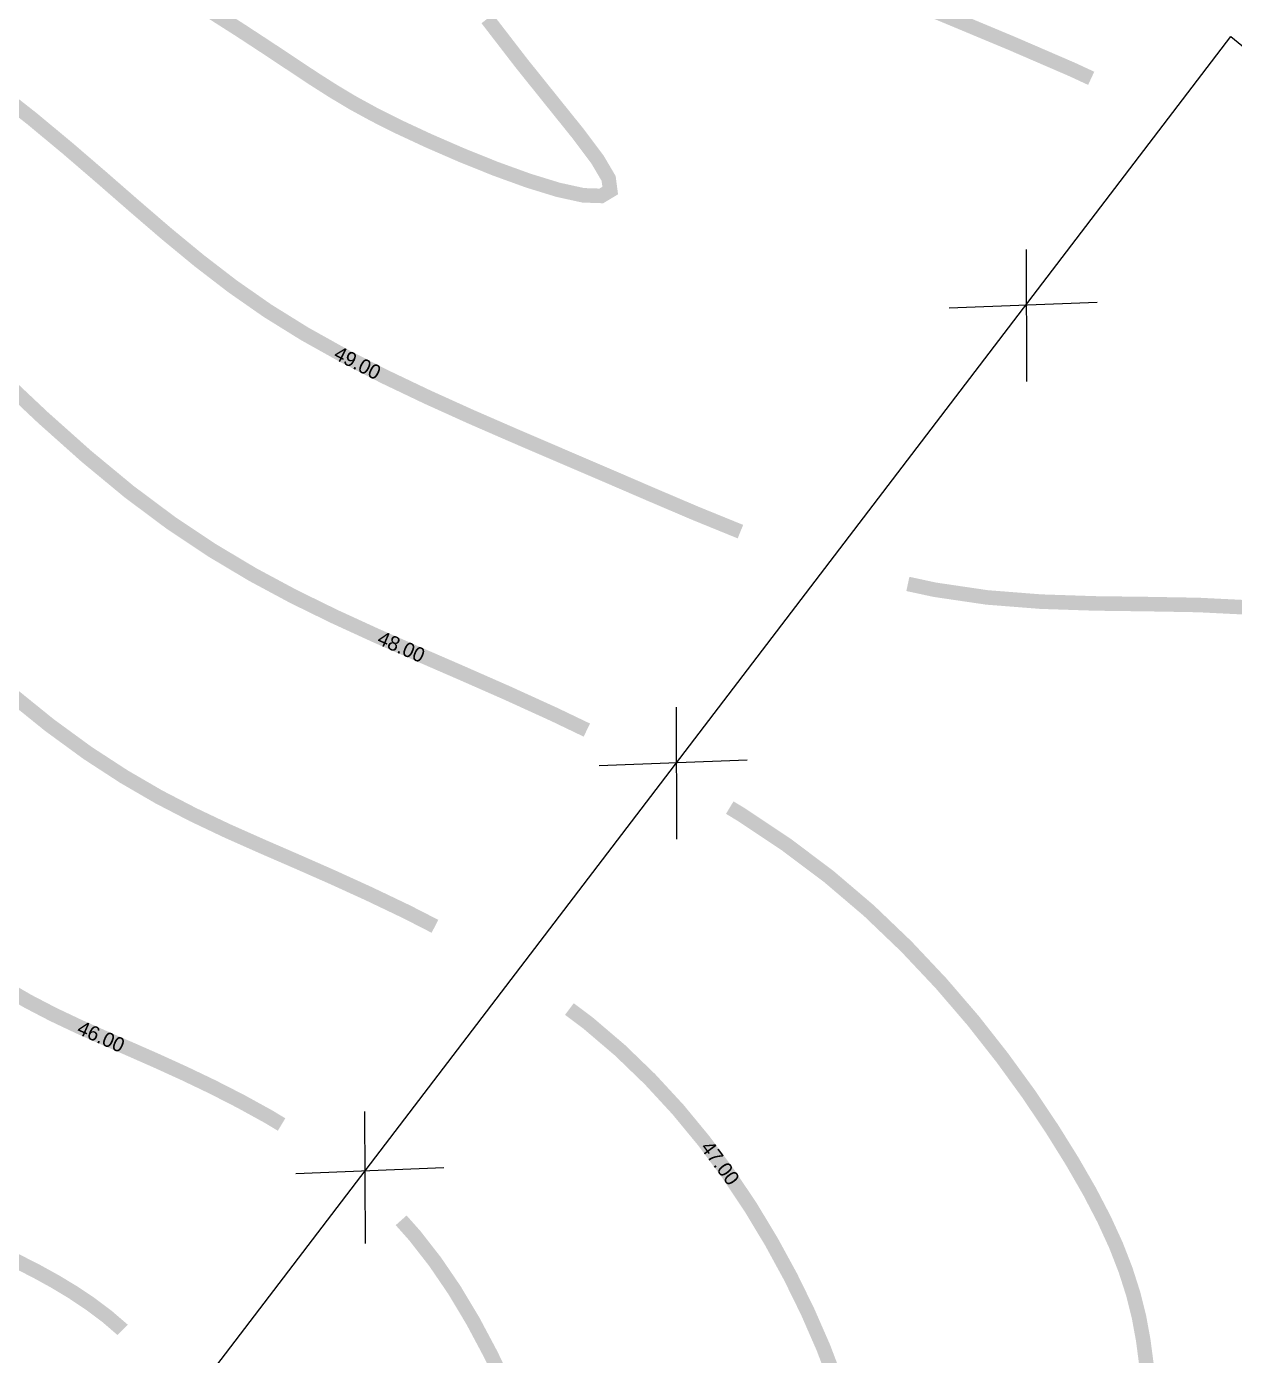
# Model space of a CAD drawing. Header units: metres. Extents: x 64 to 796628, y 142 to 671743.
# Drawn here: x 143.05 to 167.95, y 234.87 to 262.27 of the extents above; entities that cross this region are included whole.
import ezdxf
from ezdxf.enums import TextEntityAlignment as Align

# ---------------------------------------------------------------- set-up
doc = ezdxf.new("R2010")
doc.units = ezdxf.units.M
doc.header["$LTSCALE"] = 2
doc.layers.add('Cotation Courbes de niveau', color=246, linetype='Continuous')
doc.layers.add('COURBE PRINCIPALE', color=246, linetype='Continuous')
doc.layers.add('SYMBOL_CLOTURE', color=7, linetype='Continuous', lineweight=25)

# ---------------------------------------------------------------- blocks, each defined once
blk = doc.blocks.new('A$C2BBB404F')
at = {"layer": 'SYMBOL_CLOTURE'}
for p, q in [((1.603, 0, -7.836), (1.591, 2.724, -7.836)), ((0, 1.519, -7.836), (3.048, 1.639, -7.836))]:
    blk.add_line(p, q, dxfattribs=at)

msp = doc.modelspace()

# ---------------------------------------------------------------- linework, layer by layer
at = {"layer": 'COURBE PRINCIPALE', "const_width": 0.3, "flags": 128}
for points, elevation in [([(155.25, 266.124), (155.969, 265.545), (156.764, 264.997), (157.648, 264.471), (158.629, 263.96), (159.714, 263.457), (160.882, 262.955), (162.105, 262.446), (163.356, 261.924), (164.608, 261.383), (164.998, 261.202)], 49), ([(155.25, 266.124), (155.969, 265.545), (156.764, 264.997), (157.648, 264.471), (158.629, 263.96), (159.714, 263.457), (160.882, 262.955), (162.105, 262.446), (163.356, 261.924), (164.608, 261.383), (164.998, 261.202)], 49), ([(155.25, 266.124), (155.969, 265.545), (156.764, 264.997), (157.648, 264.471), (158.629, 263.96), (159.714, 263.457), (160.882, 262.955), (162.105, 262.446), (163.356, 261.924), (164.608, 261.383), (164.998, 261.202)], 49), ([(155.25, 266.124), (155.969, 265.545), (156.764, 264.997), (157.648, 264.471), (158.629, 263.96), (159.714, 263.457), (160.882, 262.955), (162.105, 262.446), (163.356, 261.924), (164.608, 261.383), (164.998, 261.202)], 49), ([(155.25, 266.124), (155.969, 265.545), (156.764, 264.997), (157.648, 264.471), (158.629, 263.96), (159.714, 263.457), (160.882, 262.955), (162.105, 262.446), (163.356, 261.924), (164.608, 261.383), (164.998, 261.202)], 49), ([(146.7, 262.676), (147.441, 262.204), (148.044, 261.809), (148.544, 261.477), (148.977, 261.19), (149.378, 260.935), (149.781, 260.694), (150.222, 260.453), (150.735, 260.196), (151.343, 259.913), (152.017, 259.62), (152.715, 259.339), (153.394, 259.093), (154.012, 258.903), (154.528, 258.79), (154.899, 258.778), (155.083, 258.888), (155.05, 259.138), (154.82, 259.529), (154.424, 260.057), (153.892, 260.718), (153.256, 261.51), (152.548, 262.429)], 50), ([(146.7, 262.676), (147.441, 262.204), (148.044, 261.809), (148.544, 261.477), (148.977, 261.19), (149.378, 260.935), (149.781, 260.694), (150.222, 260.453), (150.735, 260.196), (151.343, 259.913), (152.017, 259.62), (152.715, 259.339), (153.394, 259.093), (154.012, 258.903), (154.528, 258.79), (154.899, 258.778), (155.083, 258.888), (155.05, 259.138), (154.82, 259.529), (154.424, 260.057), (153.892, 260.718), (153.256, 261.51), (152.548, 262.429)], 50), ([(146.7, 262.676), (147.441, 262.204), (148.044, 261.809), (148.544, 261.477), (148.977, 261.19), (149.378, 260.935), (149.781, 260.694), (150.222, 260.453), (150.735, 260.196), (151.343, 259.913), (152.017, 259.62), (152.715, 259.339), (153.394, 259.093), (154.012, 258.903), (154.528, 258.79), (154.899, 258.778), (155.083, 258.888), (155.05, 259.138), (154.82, 259.529), (154.424, 260.057), (153.892, 260.718), (153.256, 261.51), (152.548, 262.429)], 50), ([(146.7, 262.676), (147.441, 262.204), (148.044, 261.809), (148.544, 261.477), (148.977, 261.19), (149.378, 260.935), (149.781, 260.694), (150.222, 260.453), (150.735, 260.196), (151.343, 259.913), (152.017, 259.62), (152.715, 259.339), (153.394, 259.093), (154.012, 258.903), (154.528, 258.79), (154.899, 258.778), (155.083, 258.888), (155.05, 259.138), (154.82, 259.529), (154.424, 260.057), (153.892, 260.718), (153.256, 261.51), (152.548, 262.429)], 50), ([(146.7, 262.676), (147.441, 262.204), (148.044, 261.809), (148.544, 261.477), (148.977, 261.19), (149.378, 260.935), (149.781, 260.694), (150.222, 260.453), (150.735, 260.196), (151.343, 259.913), (152.017, 259.62), (152.715, 259.339), (153.394, 259.093), (154.012, 258.903), (154.528, 258.79), (154.899, 258.778), (155.083, 258.888), (155.05, 259.138), (154.82, 259.529), (154.424, 260.057), (153.892, 260.718), (153.256, 261.51), (152.548, 262.429)], 50), ([(157.767, 251.857), (156.846, 252.232), (155.91, 252.631), (154.978, 253.033), (154.047, 253.432), (153.122, 253.829), (152.208, 254.227), (151.311, 254.633), (150.437, 255.05), (149.594, 255.482), (148.785, 255.934), (148.019, 256.41), (147.297, 256.914), (146.608, 257.444), (145.937, 257.997), (145.271, 258.57), (144.594, 259.16), (143.891, 259.765), (143.149, 260.381), (142.352, 261.006)], 49), ([(157.767, 251.857), (156.846, 252.232), (155.91, 252.631), (154.978, 253.033), (154.047, 253.432), (153.122, 253.829), (152.208, 254.227), (151.311, 254.633), (150.437, 255.05), (149.594, 255.482), (148.785, 255.934), (148.019, 256.41), (147.297, 256.914), (146.608, 257.444), (145.937, 257.997), (145.271, 258.57), (144.594, 259.16), (143.891, 259.765), (143.149, 260.381), (142.352, 261.006)], 49), ([(157.767, 251.857), (156.846, 252.232), (155.91, 252.631), (154.978, 253.033), (154.047, 253.432), (153.122, 253.829), (152.208, 254.227), (151.311, 254.633), (150.437, 255.05), (149.594, 255.482), (148.785, 255.934), (148.019, 256.41), (147.297, 256.914), (146.608, 257.444), (145.937, 257.997), (145.271, 258.57), (144.594, 259.16), (143.891, 259.765), (143.149, 260.381), (142.352, 261.006)], 49), ([(157.767, 251.857), (156.846, 252.232), (155.91, 252.631), (154.978, 253.033), (154.047, 253.432), (153.122, 253.829), (152.208, 254.227), (151.311, 254.633), (150.437, 255.05), (149.594, 255.482), (148.785, 255.934), (148.019, 256.41), (147.297, 256.914), (146.608, 257.444), (145.937, 257.997), (145.271, 258.57), (144.594, 259.16), (143.891, 259.765), (143.149, 260.381), (142.352, 261.006)], 49), ([(157.767, 251.857), (156.846, 252.232), (155.91, 252.631), (154.978, 253.033), (154.047, 253.432), (153.122, 253.829), (152.208, 254.227), (151.311, 254.633), (150.437, 255.05), (149.594, 255.482), (148.785, 255.934), (148.019, 256.41), (147.297, 256.914), (146.608, 257.444), (145.937, 257.997), (145.271, 258.57), (144.594, 259.16), (143.891, 259.765), (143.149, 260.381), (142.352, 261.006)], 49), ([(154.601, 247.766), (153.923, 248.091), (152.962, 248.529), (152.026, 248.941), (151.123, 249.333), (150.248, 249.717), (149.394, 250.109), (148.553, 250.521), (147.717, 250.97), (146.88, 251.469), (146.032, 252.034), (145.168, 252.679), (144.283, 253.411), (143.384, 254.213), (142.484, 255.061)], 48), ([(154.601, 247.766), (153.923, 248.091), (152.962, 248.529), (152.026, 248.941), (151.123, 249.333), (150.248, 249.717), (149.394, 250.109), (148.553, 250.521), (147.717, 250.97), (146.88, 251.469), (146.032, 252.034), (145.168, 252.679), (144.283, 253.411), (143.384, 254.213), (142.484, 255.061)], 48), ([(154.601, 247.766), (153.923, 248.091), (152.962, 248.529), (152.026, 248.941), (151.123, 249.333), (150.248, 249.717), (149.394, 250.109), (148.553, 250.521), (147.717, 250.97), (146.88, 251.469), (146.032, 252.034), (145.168, 252.679), (144.283, 253.411), (143.384, 254.213), (142.484, 255.061)], 48), ([(154.601, 247.766), (153.923, 248.091), (152.962, 248.529), (152.026, 248.941), (151.123, 249.333), (150.248, 249.717), (149.394, 250.109), (148.553, 250.521), (147.717, 250.97), (146.88, 251.469), (146.032, 252.034), (145.168, 252.679), (144.283, 253.411), (143.384, 254.213), (142.484, 255.061)], 48), ([(154.601, 247.766), (153.923, 248.091), (152.962, 248.529), (152.026, 248.941), (151.123, 249.333), (150.248, 249.717), (149.394, 250.109), (148.553, 250.521), (147.717, 250.97), (146.88, 251.469), (146.032, 252.034), (145.168, 252.679), (144.283, 253.411), (143.384, 254.213), (142.484, 255.061)], 48), ([(151.47, 243.721), (150.892, 244.017), (150.116, 244.388), (149.351, 244.737), (148.606, 245.065), (147.885, 245.378), (147.182, 245.691), (146.485, 246.022), (145.781, 246.387), (145.06, 246.806), (144.31, 247.294), (143.52, 247.871), (142.677, 248.553), (141.777, 249.35), (140.839, 250.236), (139.887, 251.178), (139.417, 251.66)], 47), ([(151.47, 243.721), (150.892, 244.017), (150.116, 244.388), (149.351, 244.737), (148.606, 245.065), (147.885, 245.378), (147.182, 245.691), (146.485, 246.022), (145.781, 246.387), (145.06, 246.806), (144.31, 247.294), (143.52, 247.871), (142.677, 248.553), (141.777, 249.35), (140.839, 250.236), (139.887, 251.178), (139.417, 251.66)], 47), ([(151.47, 243.721), (150.892, 244.017), (150.116, 244.388), (149.351, 244.737), (148.606, 245.065), (147.885, 245.378), (147.182, 245.691), (146.485, 246.022), (145.781, 246.387), (145.06, 246.806), (144.31, 247.294), (143.52, 247.871), (142.677, 248.553), (141.777, 249.35), (140.839, 250.236), (139.887, 251.178), (139.417, 251.66)], 47), ([(151.47, 243.721), (150.892, 244.017), (150.116, 244.388), (149.351, 244.737), (148.606, 245.065), (147.885, 245.378), (147.182, 245.691), (146.485, 246.022), (145.781, 246.387), (145.06, 246.806), (144.31, 247.294), (143.52, 247.871), (142.677, 248.553), (141.777, 249.35), (140.839, 250.236), (139.887, 251.178), (139.417, 251.66)], 47), ([(151.47, 243.721), (150.892, 244.017), (150.116, 244.388), (149.351, 244.737), (148.606, 245.065), (147.885, 245.378), (147.182, 245.691), (146.485, 246.022), (145.781, 246.387), (145.06, 246.806), (144.31, 247.294), (143.52, 247.871), (142.677, 248.553), (141.777, 249.35), (140.839, 250.236), (139.887, 251.178), (139.417, 251.66)], 47), ([(168.153, 250.298), (167.205, 250.345), (166.168, 250.363), (165.075, 250.377), (163.958, 250.414), (162.849, 250.501), (161.776, 250.659), (161.219, 250.779)], 49), ([(168.153, 250.298), (167.205, 250.345), (166.168, 250.363), (165.075, 250.377), (163.958, 250.414), (162.849, 250.501), (161.776, 250.659), (161.219, 250.779)], 49), ([(168.153, 250.298), (167.205, 250.345), (166.168, 250.363), (165.075, 250.377), (163.958, 250.414), (162.849, 250.501), (161.776, 250.659), (161.219, 250.779)], 49), ([(168.153, 250.298), (167.205, 250.345), (166.168, 250.363), (165.075, 250.377), (163.958, 250.414), (162.849, 250.501), (161.776, 250.659), (161.219, 250.779)], 49), ([(168.153, 250.298), (167.205, 250.345), (166.168, 250.363), (165.075, 250.377), (163.958, 250.414), (162.849, 250.501), (161.776, 250.659), (161.219, 250.779)], 49), ([(166.135, 234.7), (166.071, 235.189), (165.983, 235.668), (165.863, 236.147), (165.707, 236.636), (165.51, 237.143), (165.265, 237.678), (164.967, 238.251), (164.61, 238.871), (164.191, 239.544), (163.71, 240.262), (163.167, 241.009), (162.565, 241.775), (161.904, 242.544), (161.187, 243.305), (160.415, 244.044), (159.588, 244.748), (158.711, 245.407), (157.792, 246.02), (157.547, 246.168)], 48), ([(166.135, 234.7), (166.071, 235.189), (165.983, 235.668), (165.863, 236.147), (165.707, 236.636), (165.51, 237.143), (165.265, 237.678), (164.967, 238.251), (164.61, 238.871), (164.191, 239.544), (163.71, 240.262), (163.167, 241.009), (162.565, 241.775), (161.904, 242.544), (161.187, 243.305), (160.415, 244.044), (159.588, 244.748), (158.711, 245.407), (157.792, 246.02), (157.547, 246.168)], 48), ([(166.135, 234.7), (166.071, 235.189), (165.983, 235.668), (165.863, 236.147), (165.707, 236.636), (165.51, 237.143), (165.265, 237.678), (164.967, 238.251), (164.61, 238.871), (164.191, 239.544), (163.71, 240.262), (163.167, 241.009), (162.565, 241.775), (161.904, 242.544), (161.187, 243.305), (160.415, 244.044), (159.588, 244.748), (158.711, 245.407), (157.792, 246.02), (157.547, 246.168)], 48), ([(166.135, 234.7), (166.071, 235.189), (165.983, 235.668), (165.863, 236.147), (165.707, 236.636), (165.51, 237.143), (165.265, 237.678), (164.967, 238.251), (164.61, 238.871), (164.191, 239.544), (163.71, 240.262), (163.167, 241.009), (162.565, 241.775), (161.904, 242.544), (161.187, 243.305), (160.415, 244.044), (159.588, 244.748), (158.711, 245.407), (157.792, 246.02), (157.547, 246.168)], 48), ([(166.135, 234.7), (166.071, 235.189), (165.983, 235.668), (165.863, 236.147), (165.707, 236.636), (165.51, 237.143), (165.265, 237.678), (164.967, 238.251), (164.61, 238.871), (164.191, 239.544), (163.71, 240.262), (163.167, 241.009), (162.565, 241.775), (161.904, 242.544), (161.187, 243.305), (160.415, 244.044), (159.588, 244.748), (158.711, 245.407), (157.792, 246.02), (157.547, 246.168)], 48), ([(148.308, 239.635), (148.039, 239.797), (147.465, 240.113), (146.886, 240.409), (146.309, 240.685), (145.739, 240.945), (145.185, 241.189), (144.649, 241.422), (144.126, 241.655), (143.606, 241.901), (143.083, 242.173), (142.546, 242.484), (141.988, 242.848), (141.4, 243.277), (140.773, 243.785), (140.103, 244.378), (139.402, 245.041), (138.686, 245.752)], 46), ([(148.308, 239.635), (148.039, 239.797), (147.465, 240.113), (146.886, 240.409), (146.309, 240.685), (145.739, 240.945), (145.185, 241.189), (144.649, 241.422), (144.126, 241.655), (143.606, 241.901), (143.083, 242.173), (142.546, 242.484), (141.988, 242.848), (141.4, 243.277), (140.773, 243.785), (140.103, 244.378), (139.402, 245.041), (138.686, 245.752)], 46), ([(148.308, 239.635), (148.039, 239.797), (147.465, 240.113), (146.886, 240.409), (146.309, 240.685), (145.739, 240.945), (145.185, 241.189), (144.649, 241.422), (144.126, 241.655), (143.606, 241.901), (143.083, 242.173), (142.546, 242.484), (141.988, 242.848), (141.4, 243.277), (140.773, 243.785), (140.103, 244.378), (139.402, 245.041), (138.686, 245.752)], 46), ([(148.308, 239.635), (148.039, 239.797), (147.465, 240.113), (146.886, 240.409), (146.309, 240.685), (145.739, 240.945), (145.185, 241.189), (144.649, 241.422), (144.126, 241.655), (143.606, 241.901), (143.083, 242.173), (142.546, 242.484), (141.988, 242.848), (141.4, 243.277), (140.773, 243.785), (140.103, 244.378), (139.402, 245.041), (138.686, 245.752)], 46), ([(148.308, 239.635), (148.039, 239.797), (147.465, 240.113), (146.886, 240.409), (146.309, 240.685), (145.739, 240.945), (145.185, 241.189), (144.649, 241.422), (144.126, 241.655), (143.606, 241.901), (143.083, 242.173), (142.546, 242.484), (141.988, 242.848), (141.4, 243.277), (140.773, 243.785), (140.103, 244.378), (139.402, 245.041), (138.686, 245.752)], 46), ([(159.76, 234.292), (159.475, 235.04), (159.154, 235.774), (158.799, 236.498), (158.408, 237.215), (157.982, 237.922), (157.519, 238.615), (157.019, 239.29), (156.481, 239.942), (155.903, 240.568), (155.286, 241.164), (154.627, 241.726), (154.241, 242.016)], 47), ([(159.76, 234.292), (159.475, 235.04), (159.154, 235.774), (158.799, 236.498), (158.408, 237.215), (157.982, 237.922), (157.519, 238.615), (157.019, 239.29), (156.481, 239.942), (155.903, 240.568), (155.286, 241.164), (154.627, 241.726), (154.241, 242.016)], 47), ([(159.76, 234.292), (159.475, 235.04), (159.154, 235.774), (158.799, 236.498), (158.408, 237.215), (157.982, 237.922), (157.519, 238.615), (157.019, 239.29), (156.481, 239.942), (155.903, 240.568), (155.286, 241.164), (154.627, 241.726), (154.241, 242.016)], 47), ([(159.76, 234.292), (159.475, 235.04), (159.154, 235.774), (158.799, 236.498), (158.408, 237.215), (157.982, 237.922), (157.519, 238.615), (157.019, 239.29), (156.481, 239.942), (155.903, 240.568), (155.286, 241.164), (154.627, 241.726), (154.241, 242.016)], 47), ([(159.76, 234.292), (159.475, 235.04), (159.154, 235.774), (158.799, 236.498), (158.408, 237.215), (157.982, 237.922), (157.519, 238.615), (157.019, 239.29), (156.481, 239.942), (155.903, 240.568), (155.286, 241.164), (154.627, 241.726), (154.241, 242.016)], 47), ([(145.031, 235.402), (145.028, 235.405), (144.706, 235.682), (144.364, 235.938), (144.007, 236.177), (143.638, 236.399), (143.261, 236.607), (142.881, 236.801), (142.502, 236.982), (142.128, 237.153), (141.764, 237.313), (141.412, 237.466), (141.069, 237.619), (140.728, 237.78), (140.384, 237.959), (140.032, 238.163), (139.666, 238.402), (139.28, 238.684), (138.868, 239.017), (138.428, 239.407), (137.964, 239.847), (137.486, 240.326), (136.999, 240.834), (136.841, 241.005)], 45), ([(145.031, 235.402), (145.028, 235.405), (144.706, 235.682), (144.364, 235.938), (144.007, 236.177), (143.638, 236.399), (143.261, 236.607), (142.881, 236.801), (142.502, 236.982), (142.128, 237.153), (141.764, 237.313), (141.412, 237.466), (141.069, 237.619), (140.728, 237.78), (140.384, 237.959), (140.032, 238.163), (139.666, 238.402), (139.28, 238.684), (138.868, 239.017), (138.428, 239.407), (137.964, 239.847), (137.486, 240.326), (136.999, 240.834), (136.841, 241.005)], 45), ([(145.031, 235.402), (145.028, 235.405), (144.706, 235.682), (144.364, 235.938), (144.007, 236.177), (143.638, 236.399), (143.261, 236.607), (142.881, 236.801), (142.502, 236.982), (142.128, 237.153), (141.764, 237.313), (141.412, 237.466), (141.069, 237.619), (140.728, 237.78), (140.384, 237.959), (140.032, 238.163), (139.666, 238.402), (139.28, 238.684), (138.868, 239.017), (138.428, 239.407), (137.964, 239.847), (137.486, 240.326), (136.999, 240.834), (136.841, 241.005)], 45), ([(145.031, 235.402), (145.028, 235.405), (144.706, 235.682), (144.364, 235.938), (144.007, 236.177), (143.638, 236.399), (143.261, 236.607), (142.881, 236.801), (142.502, 236.982), (142.128, 237.153), (141.764, 237.313), (141.412, 237.466), (141.069, 237.619), (140.728, 237.78), (140.384, 237.959), (140.032, 238.163), (139.666, 238.402), (139.28, 238.684), (138.868, 239.017), (138.428, 239.407), (137.964, 239.847), (137.486, 240.326), (136.999, 240.834), (136.841, 241.005)], 45), ([(145.031, 235.402), (145.028, 235.405), (144.706, 235.682), (144.364, 235.938), (144.007, 236.177), (143.638, 236.399), (143.261, 236.607), (142.881, 236.801), (142.502, 236.982), (142.128, 237.153), (141.764, 237.313), (141.412, 237.466), (141.069, 237.619), (140.728, 237.78), (140.384, 237.959), (140.032, 238.163), (139.666, 238.402), (139.28, 238.684), (138.868, 239.017), (138.428, 239.407), (137.964, 239.847), (137.486, 240.326), (136.999, 240.834), (136.841, 241.005)], 45), ([(153.685, 232.401), (153.341, 233.297), (152.987, 234.125), (152.625, 234.886), (152.254, 235.583), (151.872, 236.221), (151.474, 236.805), (151.057, 237.34), (150.773, 237.66)], 46), ([(153.685, 232.401), (153.341, 233.297), (152.987, 234.125), (152.625, 234.886), (152.254, 235.583), (151.872, 236.221), (151.474, 236.805), (151.057, 237.34), (150.773, 237.66)], 46), ([(153.685, 232.401), (153.341, 233.297), (152.987, 234.125), (152.625, 234.886), (152.254, 235.583), (151.872, 236.221), (151.474, 236.805), (151.057, 237.34), (150.773, 237.66)], 46), ([(153.685, 232.401), (153.341, 233.297), (152.987, 234.125), (152.625, 234.886), (152.254, 235.583), (151.872, 236.221), (151.474, 236.805), (151.057, 237.34), (150.773, 237.66)], 46), ([(153.685, 232.401), (153.341, 233.297), (152.987, 234.125), (152.625, 234.886), (152.254, 235.583), (151.872, 236.221), (151.474, 236.805), (151.057, 237.34), (150.773, 237.66)], 46)]:
    msp.add_lwpolyline(points, dxfattribs=dict(at, elevation=elevation))
at = {"layer": 'SYMBOL_CLOTURE'}
for p, q in [((144.596, 231.558, -0.131), (167.876, 262.065, -2.541)), ((144.596, 231.558, -0.131), (167.876, 262.065, -2.541)), ((144.596, 231.558, -0.131), (167.876, 262.065, -2.541)), ((144.596, 231.558, -0.131), (167.876, 262.065, -2.541)), ((144.596, 231.558, -0.131), (167.876, 262.065, -2.541)), ((167.876, 262.065, -2.541), (192.539, 241.722, -2.541)), ((167.876, 262.065, -2.541), (192.539, 241.722, -2.541)), ((167.876, 262.065, -2.541), (192.539, 241.722, -2.541)), ((167.876, 262.065, -2.541), (192.539, 241.722, -2.541)), ((167.876, 262.065, -2.541), (192.539, 241.722, -2.541)), ((163.673, 254.95, -9.807), (163.661, 257.674, -9.807)), ((163.673, 254.95, -9.807), (163.661, 257.674, -9.807)), ((163.673, 254.95, -9.807), (163.661, 257.674, -9.807)), ((163.673, 254.95, -9.807), (163.661, 257.674, -9.807)), ((163.673, 254.95, -9.807), (163.661, 257.674, -9.807)), ((162.07, 256.469, -9.807), (165.118, 256.589, -9.807)), ((162.07, 256.469, -9.807), (165.118, 256.589, -9.807)), ((162.07, 256.469, -9.807), (165.118, 256.589, -9.807)), ((162.07, 256.469, -9.807), (165.118, 256.589, -9.807)), ((162.07, 256.469, -9.807), (165.118, 256.589, -9.807)), ((150.036, 237.179, -8.397), (150.025, 239.903, -8.397)), ((150.036, 237.179, -8.397), (150.025, 239.903, -8.397)), ((150.036, 237.179, -8.397), (150.025, 239.903, -8.397)), ((150.036, 237.179, -8.397), (150.025, 239.903, -8.397)), ((150.036, 237.179, -8.397), (150.025, 239.903, -8.397)), ((148.605, 238.626, -8.397), (151.653, 238.747, -8.397)), ((148.605, 238.626, -8.397), (151.653, 238.747, -8.397)), ((148.605, 238.626, -8.397), (151.653, 238.747, -8.397)), ((148.605, 238.626, -8.397), (151.653, 238.747, -8.397)), ((148.605, 238.626, -8.397), (151.653, 238.747, -8.397))]:
    msp.add_line(p, q, dxfattribs=at)

# ---------------------------------------------------------------- block references
msp.add_blockref('A$C2BBB404F', (154.855, 245.517))
msp.add_blockref('A$C2BBB404F', (154.855, 245.517))
msp.add_blockref('A$C2BBB404F', (154.855, 245.517))
msp.add_blockref('A$C2BBB404F', (154.855, 245.517))
msp.add_blockref('A$C2BBB404F', (154.855, 245.517))

# ---------------------------------------------------------------- texts
at = {"layer": 'Cotation Courbes de niveau'}
for s, rotation, oblique, p in [('49.00', 332.8817, 360, (149.875, 255.337, 49)), ('49.00', 332.8817, 360, (149.875, 255.337, 49)), ('49.00', 332.8817, 360, (149.875, 255.337, 49)), ('49.00', 332.8817, 360, (149.875, 255.337, 49)), ('49.00', 332.8817, 360, (149.875, 255.337, 49)), ('49.00', 332.8817, 360, (149.875, 255.337, 49)), ('49.00', 332.8817, 360, (149.875, 255.337, 49)), ('49.00', 332.8817, 360, (149.875, 255.337, 49)), ('49.00', 332.8817, 360, (149.875, 255.337, 49)), ('49.00', 332.8817, 360, (149.875, 255.337, 49)), ('49.00', 332.8817, 360, (149.875, 255.337, 49)), ('49.00', 332.8817, 360, (149.875, 255.337, 49)), ('49.00', 332.8817, 360, (149.875, 255.337, 49)), ('49.00', 332.8817, 360, (149.875, 255.337, 49)), ('49.00', 332.8817, 360, (149.875, 255.337, 49)), ('49.00', 332.8817, 360, (149.875, 255.337, 49)), ('49.00', 332.8817, 360, (149.875, 255.337, 49)), ('49.00', 332.8817, 360, (149.875, 255.337, 49)), ('49.00', 332.8817, 360, (149.875, 255.337, 49)), ('49.00', 332.8817, 360, (149.875, 255.337, 49)), ('49.00', 332.8817, 360, (149.875, 255.337, 49)), ('49.00', 332.8817, 360, (149.875, 255.337, 49)), ('49.00', 332.8817, 360, (149.875, 255.337, 49)), ('49.00', 332.8817, 360, (149.875, 255.337, 49)), ('49.00', 332.8817, 360, (149.875, 255.337, 49)), ('49.00', 332.8817, 360, (149.875, 255.337, 49)), ('49.00', 332.8817, 360, (149.875, 255.337, 49)), ('49.00', 332.8817, 360, (149.875, 255.337, 49)), ('49.00', 332.8817, 360, (149.875, 255.337, 49)), ('49.00', 332.8817, 360, (149.875, 255.337, 49)), ('49.00', 332.8817, 360, (149.875, 255.337, 49)), ('49.00', 332.8817, 360, (149.875, 255.337, 49)), ('49.00', 332.8817, 360, (149.875, 255.337, 49)), ('49.00', 332.8817, 360, (149.875, 255.337, 49)), ('49.00', 332.8817, 360, (149.875, 255.337, 49)), ('49.00', 332.8817, 360, (149.875, 255.337, 49)), ('49.00', 332.8817, 360, (149.875, 255.337, 49)), ('49.00', 332.8817, 360, (149.875, 255.337, 49)), ('49.00', 332.8817, 360, (149.875, 255.337, 49)), ('49.00', 332.8817, 360, (149.875, 255.337, 49)), ('49.00', 332.8817, 360, (149.875, 255.337, 49)), ('49.00', 332.8817, 360, (149.875, 255.337, 49)), ('49.00', 332.8817, 360, (149.875, 255.337, 49)), ('49.00', 332.8817, 360, (149.875, 255.337, 49)), ('49.00', 332.8817, 360, (149.875, 255.337, 49)), ('49.00', 332.8817, 360, (149.875, 255.337, 49)), ('49.00', 332.8817, 360, (149.875, 255.337, 49)), ('49.00', 332.8817, 360, (149.875, 255.337, 49)), ('49.00', 332.8817, 360, (149.875, 255.337, 49)), ('49.00', 332.8817, 360, (149.875, 255.337, 49)), ('49.00', 332.8817, 360, (149.875, 255.337, 49)), ('49.00', 332.8817, 360, (149.875, 255.337, 49)), ('49.00', 332.8817, 360, (149.875, 255.337, 49)), ('49.00', 332.8817, 360, (149.875, 255.337, 49)), ('49.00', 332.8817, 360, (149.875, 255.337, 49)), ('49.00', 332.8817, 360, (149.875, 255.337, 49)), ('49.00', 332.8817, 360, (149.875, 255.337, 49)), ('49.00', 332.8817, 360, (149.875, 255.337, 49)), ('49.00', 332.8817, 360, (149.875, 255.337, 49)), ('49.00', 332.8817, 360, (149.875, 255.337, 49)), ('49.00', 332.8817, 360, (149.875, 255.337, 49)), ('49.00', 332.8817, 360, (149.875, 255.337, 49)), ('49.00', 332.8817, 360, (149.875, 255.337, 49)), ('49.00', 332.8817, 360, (149.875, 255.337, 49)), ('49.00', 332.8817, 360, (149.875, 255.337, 49)), ('49.00', 332.8817, 360, (149.875, 255.337, 49)), ('49.00', 332.8817, 360, (149.875, 255.337, 49)), ('49.00', 332.8817, 360, (149.875, 255.337, 49)), ('49.00', 332.8817, 360, (149.875, 255.337, 49)), ('49.00', 332.8817, 360, (149.875, 255.337, 49)), ('49.00', 332.8817, 360, (149.875, 255.337, 49)), ('49.00', 332.8817, 360, (149.875, 255.337, 49)), ('49.00', 332.8817, 360, (149.875, 255.337, 49)), ('49.00', 332.8817, 360, (149.875, 255.337, 49)), ('49.00', 332.8817, 360, (149.875, 255.337, 49)), ('49.00', 332.8817, 360, (149.875, 255.337, 49)), ('49.00', 332.8817, 360, (149.875, 255.337, 49)), ('49.00', 332.8817, 360, (149.875, 255.337, 49)), ('49.00', 332.8817, 360, (149.875, 255.337, 49)), ('49.00', 332.8817, 360, (149.875, 255.337, 49)), ('46.00', 336.0033, 360, (144.588, 241.449, 46)), ('46.00', 336.0033, 360, (144.588, 241.449, 46)), ('46.00', 336.0033, 360, (144.588, 241.449, 46)), ('46.00', 336.0033, 360, (144.588, 241.449, 46)), ('46.00', 336.0033, 360, (144.588, 241.449, 46)), ('46.00', 336.0033, 360, (144.588, 241.449, 46)), ('46.00', 336.0033, 360, (144.588, 241.449, 46)), ('46.00', 336.0033, 360, (144.588, 241.449, 46)), ('46.00', 336.0033, 360, (144.588, 241.449, 46)), ('46.00', 336.0033, 360, (144.588, 241.449, 46)), ('46.00', 336.0033, 360, (144.588, 241.449, 46)), ('46.00', 336.0033, 360, (144.588, 241.449, 46)), ('46.00', 336.0033, 360, (144.588, 241.449, 46)), ('46.00', 336.0033, 360, (144.588, 241.449, 46)), ('46.00', 336.0033, 360, (144.588, 241.449, 46)), ('46.00', 336.0033, 360, (144.588, 241.449, 46)), ('46.00', 336.0033, 360, (144.588, 241.449, 46)), ('46.00', 336.0033, 360, (144.588, 241.449, 46)), ('46.00', 336.0033, 360, (144.588, 241.449, 46)), ('46.00', 336.0033, 360, (144.588, 241.449, 46)), ('46.00', 336.0033, 360, (144.588, 241.449, 46)), ('46.00', 336.0033, 360, (144.588, 241.449, 46)), ('46.00', 336.0033, 360, (144.588, 241.449, 46)), ('46.00', 336.0033, 360, (144.588, 241.449, 46)), ('46.00', 336.0033, 360, (144.588, 241.449, 46)), ('46.00', 336.0033, 360, (144.588, 241.449, 46)), ('46.00', 336.0033, 360, (144.588, 241.449, 46)), ('46.00', 336.0033, 360, (144.588, 241.449, 46)), ('46.00', 336.0033, 360, (144.588, 241.449, 46)), ('46.00', 336.0033, 360, (144.588, 241.449, 46)), ('46.00', 336.0033, 360, (144.588, 241.449, 46)), ('46.00', 336.0033, 360, (144.588, 241.449, 46)), ('46.00', 336.0033, 360, (144.588, 241.449, 46)), ('46.00', 336.0033, 360, (144.588, 241.449, 46)), ('46.00', 336.0033, 360, (144.588, 241.449, 46)), ('46.00', 336.0033, 360, (144.588, 241.449, 46)), ('46.00', 336.0033, 360, (144.588, 241.449, 46)), ('46.00', 336.0033, 360, (144.588, 241.449, 46)), ('46.00', 336.0033, 360, (144.588, 241.449, 46)), ('46.00', 336.0033, 360, (144.588, 241.449, 46)), ('46.00', 336.0033, 360, (144.588, 241.449, 46)), ('46.00', 336.0033, 360, (144.588, 241.449, 46)), ('46.00', 336.0033, 360, (144.588, 241.449, 46)), ('46.00', 336.0033, 360, (144.588, 241.449, 46)), ('46.00', 336.0033, 360, (144.588, 241.449, 46)), ('46.00', 336.0033, 360, (144.588, 241.449, 46)), ('46.00', 336.0033, 360, (144.588, 241.449, 46)), ('46.00', 336.0033, 360, (144.588, 241.449, 46)), ('46.00', 336.0033, 360, (144.588, 241.449, 46)), ('46.00', 336.0033, 360, (144.588, 241.449, 46)), ('46.00', 336.0033, 360, (144.588, 241.449, 46)), ('46.00', 336.0033, 360, (144.588, 241.449, 46)), ('46.00', 336.0033, 360, (144.588, 241.449, 46)), ('46.00', 336.0033, 360, (144.588, 241.449, 46)), ('46.00', 336.0033, 360, (144.588, 241.449, 46)), ('46.00', 336.0033, 360, (144.588, 241.449, 46)), ('46.00', 336.0033, 360, (144.588, 241.449, 46)), ('46.00', 336.0033, 360, (144.588, 241.449, 46)), ('46.00', 336.0033, 360, (144.588, 241.449, 46)), ('46.00', 336.0033, 360, (144.588, 241.449, 46)), ('47.00', 306.5468, 0, (157.35, 238.843, 47)), ('47.00', 306.5468, 0, (157.35, 238.843, 47)), ('47.00', 306.5468, 0, (157.35, 238.843, 47)), ('47.00', 306.5468, 0, (157.35, 238.843, 47)), ('47.00', 306.5468, 0, (157.35, 238.843, 47)), ('47.00', 306.5468, 0, (157.35, 238.843, 47)), ('47.00', 306.5468, 0, (157.35, 238.843, 47)), ('47.00', 306.5468, 0, (157.35, 238.843, 47)), ('47.00', 306.5468, 0, (157.35, 238.843, 47)), ('47.00', 306.5468, 0, (157.35, 238.843, 47)), ('47.00', 306.5468, 0, (157.35, 238.843, 47)), ('47.00', 306.5468, 0, (157.35, 238.843, 47)), ('47.00', 306.5468, 0, (157.35, 238.843, 47)), ('47.00', 306.5468, 0, (157.35, 238.843, 47)), ('47.00', 306.5468, 0, (157.35, 238.843, 47)), ('47.00', 306.5468, 0, (157.35, 238.843, 47)), ('47.00', 306.5468, 0, (157.35, 238.843, 47)), ('47.00', 306.5468, 0, (157.35, 238.843, 47)), ('47.00', 306.5468, 0, (157.35, 238.843, 47)), ('47.00', 306.5468, 0, (157.35, 238.843, 47)), ('47.00', 306.5468, 0, (157.35, 238.843, 47)), ('47.00', 306.5468, 0, (157.35, 238.843, 47)), ('47.00', 306.5468, 0, (157.35, 238.843, 47)), ('47.00', 306.5468, 0, (157.35, 238.843, 47)), ('47.00', 306.5468, 0, (157.35, 238.843, 47)), ('47.00', 306.5468, 0, (157.35, 238.843, 47)), ('47.00', 306.5468, 0, (157.35, 238.843, 47)), ('47.00', 306.5468, 0, (157.35, 238.843, 47)), ('47.00', 306.5468, 0, (157.35, 238.843, 47)), ('47.00', 306.5468, 0, (157.35, 238.843, 47)), ('47.00', 306.5468, 0, (157.35, 238.843, 47)), ('47.00', 306.5468, 0, (157.35, 238.843, 47)), ('47.00', 306.5468, 0, (157.35, 238.843, 47)), ('47.00', 306.5468, 0, (157.35, 238.843, 47)), ('47.00', 306.5468, 0, (157.35, 238.843, 47)), ('47.00', 306.5468, 0, (157.35, 238.843, 47)), ('47.00', 306.5468, 0, (157.35, 238.843, 47)), ('47.00', 306.5468, 0, (157.35, 238.843, 47)), ('47.00', 306.5468, 0, (157.35, 238.843, 47)), ('47.00', 306.5468, 0, (157.35, 238.843, 47)), ('47.00', 306.5468, 0, (157.35, 238.843, 47)), ('47.00', 306.5468, 0, (157.35, 238.843, 47)), ('47.00', 306.5468, 0, (157.35, 238.843, 47)), ('47.00', 306.5468, 0, (157.35, 238.843, 47)), ('47.00', 306.5468, 0, (157.35, 238.843, 47)), ('47.00', 306.5468, 0, (157.35, 238.843, 47)), ('47.00', 306.5468, 0, (157.35, 238.843, 47)), ('47.00', 306.5468, 0, (157.35, 238.843, 47)), ('47.00', 306.5468, 0, (157.35, 238.843, 47)), ('47.00', 306.5468, 0, (157.35, 238.843, 47)), ('47.00', 306.5468, 0, (157.35, 238.843, 47)), ('47.00', 306.5468, 0, (157.35, 238.843, 47)), ('47.00', 306.5468, 0, (157.35, 238.843, 47)), ('47.00', 306.5468, 0, (157.35, 238.843, 47)), ('47.00', 306.5468, 0, (157.35, 238.843, 47)), ('47.00', 306.5468, 0, (157.35, 238.843, 47)), ('47.00', 306.5468, 0, (157.35, 238.843, 47)), ('47.00', 306.5468, 0, (157.35, 238.843, 47)), ('47.00', 306.5468, 0, (157.35, 238.843, 47)), ('47.00', 306.5468, 0, (157.35, 238.843, 47)), ('47.00', 306.5468, 0, (157.35, 238.843, 47)), ('47.00', 306.5468, 0, (157.35, 238.843, 47)), ('47.00', 306.5468, 0, (157.35, 238.843, 47)), ('47.00', 306.5468, 0, (157.35, 238.843, 47)), ('47.00', 306.5468, 0, (157.35, 238.843, 47))]:
    msp.add_text(s, height=0.3, rotation=rotation, dxfattribs=dict(at, oblique=oblique)).set_placement(p, align=Align.MIDDLE_CENTER)
msp.add_text('48.00', height=0.3, rotation=336.289, dxfattribs=at).set_placement((150.777, 249.485, 48), align=Align.MIDDLE_CENTER)
msp.add_text('48.00', height=0.3, rotation=336.289, dxfattribs=at).set_placement((150.777, 249.485, 48), align=Align.MIDDLE_CENTER)
msp.add_text('48.00', height=0.3, rotation=336.289, dxfattribs=at).set_placement((150.777, 249.485, 48), align=Align.MIDDLE_CENTER)
msp.add_text('48.00', height=0.3, rotation=336.289, dxfattribs=at).set_placement((150.777, 249.485, 48), align=Align.MIDDLE_CENTER)
msp.add_text('48.00', height=0.3, rotation=336.289, dxfattribs=at).set_placement((150.777, 249.485, 48), align=Align.MIDDLE_CENTER)
msp.add_text('48.00', height=0.3, rotation=336.289, dxfattribs=at).set_placement((150.777, 249.485, 48), align=Align.MIDDLE_CENTER)
msp.add_text('48.00', height=0.3, rotation=336.289, dxfattribs=at).set_placement((150.777, 249.485, 48), align=Align.MIDDLE_CENTER)
msp.add_text('48.00', height=0.3, rotation=336.289, dxfattribs=at).set_placement((150.777, 249.485, 48), align=Align.MIDDLE_CENTER)
msp.add_text('48.00', height=0.3, rotation=336.289, dxfattribs=at).set_placement((150.777, 249.485, 48), align=Align.MIDDLE_CENTER)
msp.add_text('48.00', height=0.3, rotation=336.289, dxfattribs=at).set_placement((150.777, 249.485, 48), align=Align.MIDDLE_CENTER)
msp.add_text('48.00', height=0.3, rotation=336.289, dxfattribs=at).set_placement((150.777, 249.485, 48), align=Align.MIDDLE_CENTER)
msp.add_text('48.00', height=0.3, rotation=336.289, dxfattribs=at).set_placement((150.777, 249.485, 48), align=Align.MIDDLE_CENTER)
msp.add_text('48.00', height=0.3, rotation=336.289, dxfattribs=at).set_placement((150.777, 249.485, 48), align=Align.MIDDLE_CENTER)
msp.add_text('48.00', height=0.3, rotation=336.289, dxfattribs=at).set_placement((150.777, 249.485, 48), align=Align.MIDDLE_CENTER)
msp.add_text('48.00', height=0.3, rotation=336.289, dxfattribs=at).set_placement((150.777, 249.485, 48), align=Align.MIDDLE_CENTER)
msp.add_text('48.00', height=0.3, rotation=336.289, dxfattribs=at).set_placement((150.777, 249.485, 48), align=Align.MIDDLE_CENTER)
msp.add_text('48.00', height=0.3, rotation=336.289, dxfattribs=at).set_placement((150.777, 249.485, 48), align=Align.MIDDLE_CENTER)
msp.add_text('48.00', height=0.3, rotation=336.289, dxfattribs=at).set_placement((150.777, 249.485, 48), align=Align.MIDDLE_CENTER)
msp.add_text('48.00', height=0.3, rotation=336.289, dxfattribs=at).set_placement((150.777, 249.485, 48), align=Align.MIDDLE_CENTER)
msp.add_text('48.00', height=0.3, rotation=336.289, dxfattribs=at).set_placement((150.777, 249.485, 48), align=Align.MIDDLE_CENTER)
msp.add_text('48.00', height=0.3, rotation=336.289, dxfattribs=at).set_placement((150.777, 249.485, 48), align=Align.MIDDLE_CENTER)
msp.add_text('48.00', height=0.3, rotation=336.289, dxfattribs=at).set_placement((150.777, 249.485, 48), align=Align.MIDDLE_CENTER)
msp.add_text('48.00', height=0.3, rotation=336.289, dxfattribs=at).set_placement((150.777, 249.485, 48), align=Align.MIDDLE_CENTER)
msp.add_text('48.00', height=0.3, rotation=336.289, dxfattribs=at).set_placement((150.777, 249.485, 48), align=Align.MIDDLE_CENTER)
msp.add_text('48.00', height=0.3, rotation=336.289, dxfattribs=at).set_placement((150.777, 249.485, 48), align=Align.MIDDLE_CENTER)
msp.add_text('48.00', height=0.3, rotation=336.289, dxfattribs=at).set_placement((150.777, 249.485, 48), align=Align.MIDDLE_CENTER)
msp.add_text('48.00', height=0.3, rotation=336.289, dxfattribs=at).set_placement((150.777, 249.485, 48), align=Align.MIDDLE_CENTER)
msp.add_text('48.00', height=0.3, rotation=336.289, dxfattribs=at).set_placement((150.777, 249.485, 48), align=Align.MIDDLE_CENTER)
msp.add_text('48.00', height=0.3, rotation=336.289, dxfattribs=at).set_placement((150.777, 249.485, 48), align=Align.MIDDLE_CENTER)
msp.add_text('48.00', height=0.3, rotation=336.289, dxfattribs=at).set_placement((150.777, 249.485, 48), align=Align.MIDDLE_CENTER)
msp.add_text('48.00', height=0.3, rotation=336.289, dxfattribs=at).set_placement((150.777, 249.485, 48), align=Align.MIDDLE_CENTER)
msp.add_text('48.00', height=0.3, rotation=336.289, dxfattribs=at).set_placement((150.777, 249.485, 48), align=Align.MIDDLE_CENTER)
msp.add_text('48.00', height=0.3, rotation=336.289, dxfattribs=at).set_placement((150.777, 249.485, 48), align=Align.MIDDLE_CENTER)
msp.add_text('48.00', height=0.3, rotation=336.289, dxfattribs=at).set_placement((150.777, 249.485, 48), align=Align.MIDDLE_CENTER)
msp.add_text('48.00', height=0.3, rotation=336.289, dxfattribs=at).set_placement((150.777, 249.485, 48), align=Align.MIDDLE_CENTER)
msp.add_text('48.00', height=0.3, rotation=336.289, dxfattribs=at).set_placement((150.777, 249.485, 48), align=Align.MIDDLE_CENTER)
msp.add_text('48.00', height=0.3, rotation=336.289, dxfattribs=at).set_placement((150.777, 249.485, 48), align=Align.MIDDLE_CENTER)
msp.add_text('48.00', height=0.3, rotation=336.289, dxfattribs=at).set_placement((150.777, 249.485, 48), align=Align.MIDDLE_CENTER)
msp.add_text('48.00', height=0.3, rotation=336.289, dxfattribs=at).set_placement((150.777, 249.485, 48), align=Align.MIDDLE_CENTER)
msp.add_text('48.00', height=0.3, rotation=336.289, dxfattribs=at).set_placement((150.777, 249.485, 48), align=Align.MIDDLE_CENTER)
msp.add_text('48.00', height=0.3, rotation=336.289, dxfattribs=at).set_placement((150.777, 249.485, 48), align=Align.MIDDLE_CENTER)
msp.add_text('48.00', height=0.3, rotation=336.289, dxfattribs=at).set_placement((150.777, 249.485, 48), align=Align.MIDDLE_CENTER)
msp.add_text('48.00', height=0.3, rotation=336.289, dxfattribs=at).set_placement((150.777, 249.485, 48), align=Align.MIDDLE_CENTER)
msp.add_text('48.00', height=0.3, rotation=336.289, dxfattribs=at).set_placement((150.777, 249.485, 48), align=Align.MIDDLE_CENTER)
msp.add_text('48.00', height=0.3, rotation=336.289, dxfattribs=at).set_placement((150.777, 249.485, 48), align=Align.MIDDLE_CENTER)
msp.add_text('48.00', height=0.3, rotation=336.289, dxfattribs=at).set_placement((150.777, 249.485, 48), align=Align.MIDDLE_CENTER)
msp.add_text('48.00', height=0.3, rotation=336.289, dxfattribs=at).set_placement((150.777, 249.485, 48), align=Align.MIDDLE_CENTER)
msp.add_text('48.00', height=0.3, rotation=336.289, dxfattribs=at).set_placement((150.777, 249.485, 48), align=Align.MIDDLE_CENTER)
msp.add_text('48.00', height=0.3, rotation=336.289, dxfattribs=at).set_placement((150.777, 249.485, 48), align=Align.MIDDLE_CENTER)
msp.add_text('48.00', height=0.3, rotation=336.289, dxfattribs=at).set_placement((150.777, 249.485, 48), align=Align.MIDDLE_CENTER)
msp.add_text('48.00', height=0.3, rotation=336.289, dxfattribs=at).set_placement((150.777, 249.485, 48), align=Align.MIDDLE_CENTER)
msp.add_text('48.00', height=0.3, rotation=336.289, dxfattribs=at).set_placement((150.777, 249.485, 48), align=Align.MIDDLE_CENTER)
msp.add_text('48.00', height=0.3, rotation=336.289, dxfattribs=at).set_placement((150.777, 249.485, 48), align=Align.MIDDLE_CENTER)
msp.add_text('48.00', height=0.3, rotation=336.289, dxfattribs=at).set_placement((150.777, 249.485, 48), align=Align.MIDDLE_CENTER)
msp.add_text('48.00', height=0.3, rotation=336.289, dxfattribs=at).set_placement((150.777, 249.485, 48), align=Align.MIDDLE_CENTER)
msp.add_text('48.00', height=0.3, rotation=336.289, dxfattribs=at).set_placement((150.777, 249.485, 48), align=Align.MIDDLE_CENTER)
msp.add_text('48.00', height=0.3, rotation=336.289, dxfattribs=at).set_placement((150.777, 249.485, 48), align=Align.MIDDLE_CENTER)
msp.add_text('48.00', height=0.3, rotation=336.289, dxfattribs=at).set_placement((150.777, 249.485, 48), align=Align.MIDDLE_CENTER)
msp.add_text('48.00', height=0.3, rotation=336.289, dxfattribs=at).set_placement((150.777, 249.485, 48), align=Align.MIDDLE_CENTER)
msp.add_text('48.00', height=0.3, rotation=336.289, dxfattribs=at).set_placement((150.777, 249.485, 48), align=Align.MIDDLE_CENTER)
msp.add_text('48.00', height=0.3, rotation=336.289, dxfattribs=at).set_placement((150.777, 249.485, 48), align=Align.MIDDLE_CENTER)
msp.add_text('48.00', height=0.3, rotation=336.289, dxfattribs=at).set_placement((150.777, 249.485, 48), align=Align.MIDDLE_CENTER)
msp.add_text('48.00', height=0.3, rotation=336.289, dxfattribs=at).set_placement((150.777, 249.485, 48), align=Align.MIDDLE_CENTER)
msp.add_text('48.00', height=0.3, rotation=336.289, dxfattribs=at).set_placement((150.777, 249.485, 48), align=Align.MIDDLE_CENTER)
msp.add_text('48.00', height=0.3, rotation=336.289, dxfattribs=at).set_placement((150.777, 249.485, 48), align=Align.MIDDLE_CENTER)
msp.add_text('48.00', height=0.3, rotation=336.289, dxfattribs=at).set_placement((150.777, 249.485, 48), align=Align.MIDDLE_CENTER)
msp.add_text('48.00', height=0.3, rotation=336.289, dxfattribs=at).set_placement((150.777, 249.485, 48), align=Align.MIDDLE_CENTER)
msp.add_text('48.00', height=0.3, rotation=336.289, dxfattribs=at).set_placement((150.777, 249.485, 48), align=Align.MIDDLE_CENTER)
msp.add_text('48.00', height=0.3, rotation=336.289, dxfattribs=at).set_placement((150.777, 249.485, 48), align=Align.MIDDLE_CENTER)
msp.add_text('48.00', height=0.3, rotation=336.289, dxfattribs=at).set_placement((150.777, 249.485, 48), align=Align.MIDDLE_CENTER)

doc.saveas('drawing.dxf')
